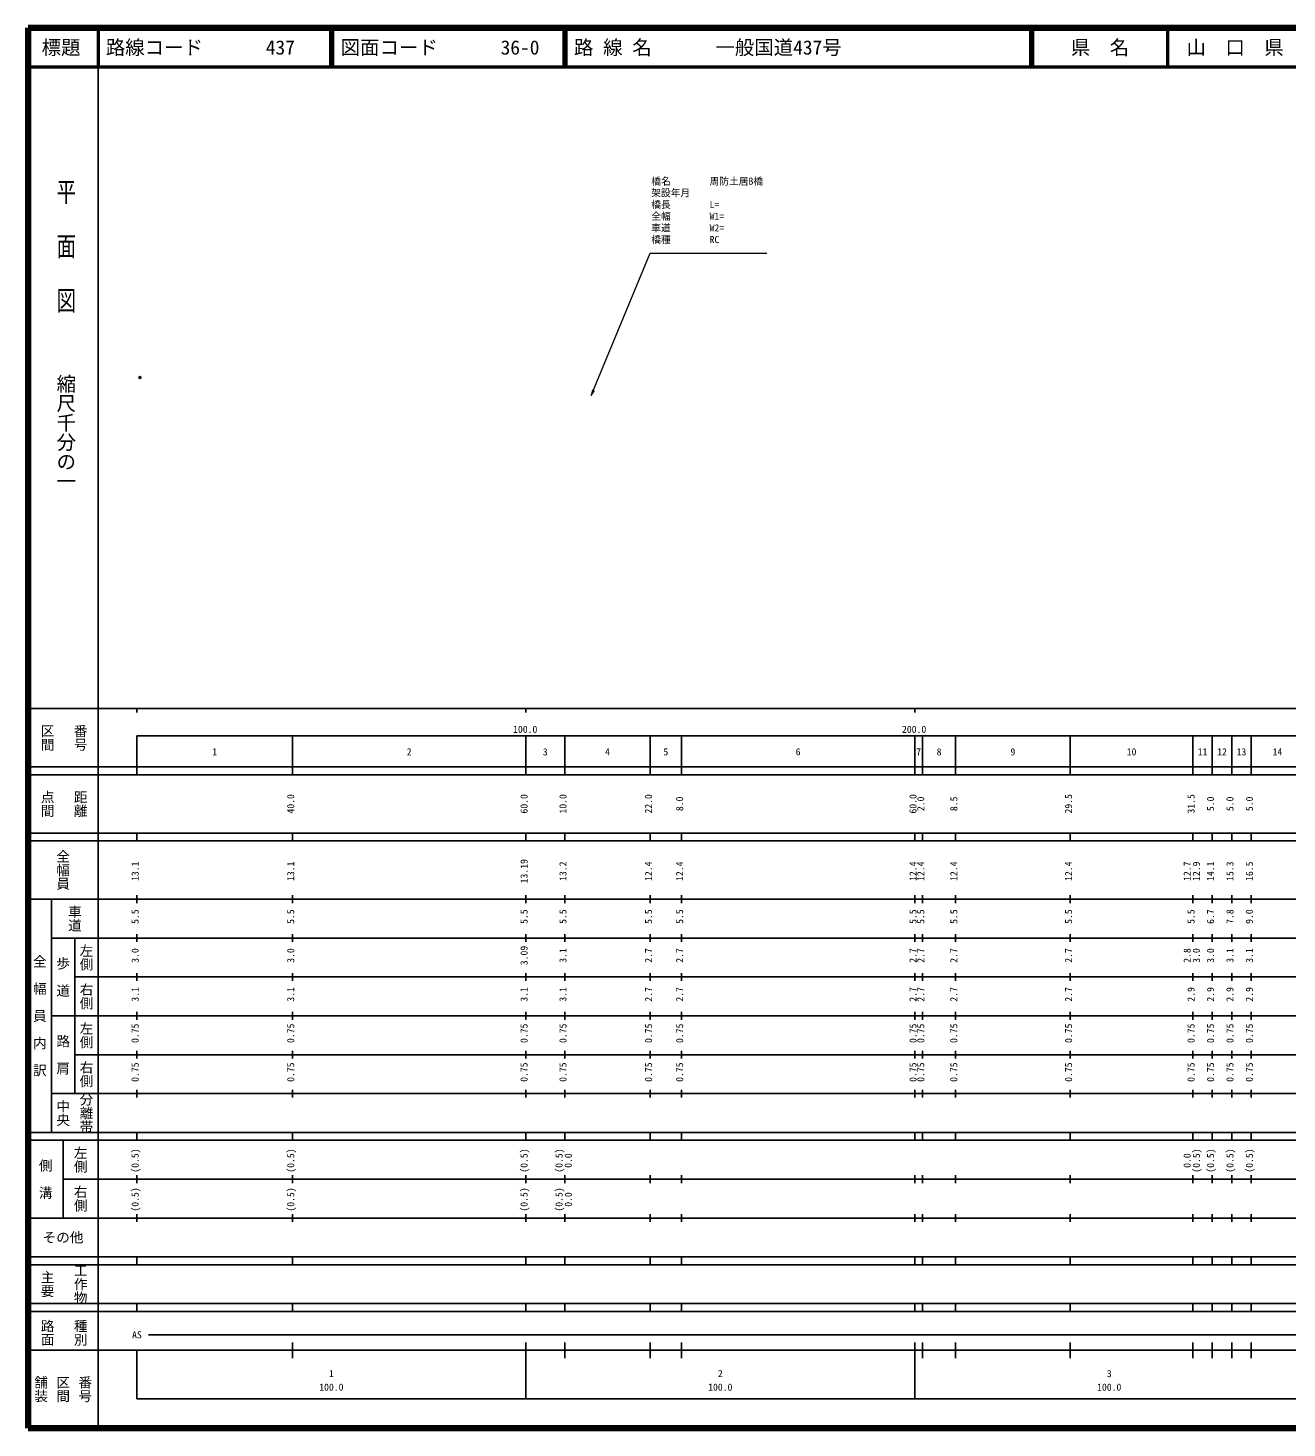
# Model space of a CAD drawing. Units: millimetres on the paper. Extents: x 40 to 680, y 20 to 380.
# Drawn here: x 40 to 363.7, y 20 to 380 of the extents above; entities that cross this region are included whole.
import ezdxf
from ezdxf.enums import TextEntityAlignment as Align

# ---------------------------------------------------------------- set-up
doc = ezdxf.new("R2010")
doc.units = ezdxf.units.MM
doc.header["$PDMODE"] = 32
doc.header["$PDSIZE"] = 0.5
doc.layers.add('M-OTRS', color=6, linetype='Continuous')
doc.layers.add('M-TTL-TXT', color=7, linetype='Continuous')
for name, color, linetype, lineweight in [('M-STR-HTXT', 7, 'Continuous', 13), ('M-TTL', 2, 'Continuous', 140), ('M-TTL-BAND', 7, 'Continuous', 25), ('M-TTL-LINE', 7, 'Continuous', 50)]:
    doc.layers.add(name, color=color, linetype=linetype, lineweight=lineweight)
doc.styles.add('@ＭＳ ゴシック', font='')
doc.styles.add('ＭＳ ゴシック', font='')
doc.styles.get('@ＭＳ ゴシック').set_extended_font_data('@MS Gothic')
doc.styles.get('ＭＳ ゴシック').set_extended_font_data('MS Gothic')

# ---------------------------------------------------------------- blocks, each defined once
blk = doc.blocks.new('open_arrow')
at = {"color": 0, "linetype": 'Continuous', "lineweight": -2}
blk.add_lwpolyline([(7.5, 1.25), (0, 0), (7.5, -1.25)], dxfattribs=at)

msp = doc.modelspace()

# ---------------------------------------------------------------- linework, layer by layer
at = {"layer": 'M-OTRS'}
msp.add_point((68.795, 290.133), dxfattribs=at)
at = {"layer": 'M-STR-HTXT'}
msp.add_lwpolyline([(184.816, 285.466), (200.006, 322.121), (229.929, 322.121)], dxfattribs=at)
at = {"layer": 'M-TTL'}
for p, q in [((40, 380), (40, 20)), ((680, 380), (40, 380)), ((40, 20), (680, 20))]:
    msp.add_line(p, q, dxfattribs=at)
at = {"layer": 'M-TTL-BAND'}
for p, q in [((58, 370), (58, 20)), ((40, 205), (579, 205)), ((68, 205), (68, 204)), ((168, 205), (168, 204)), ((268, 205), (268, 204)), ((68, 198), (579, 198)), ((68, 198), (68, 188)), ((108, 188), (108, 198)), ((168, 188), (168, 198)), ((178, 188), (178, 198)), ((200, 188), (200, 198)), ((208, 188), (208, 198)), ((268, 188), (268, 198)), ((270, 188), (270, 198)), ((278.5, 188), (278.5, 198)), ((308, 188), (308, 198)), ((339.5, 188), (339.5, 198)), ((344.5, 188), (344.5, 198)), ((349.5, 188), (349.5, 198)), ((354.5, 188), (354.5, 198)), ((40, 190), (579, 190)), ((40, 188), (579, 188)), ((40, 173), (579, 173)), ((68, 171), (68, 173)), ((108, 171), (108, 173)), ((168, 171), (168, 173)), ((178, 171), (178, 173)), ((200, 171), (200, 173)), ((208, 171), (208, 173)), ((268, 171), (268, 173)), ((270, 171), (270, 173)), ((278.5, 171), (278.5, 173)), ((308, 171), (308, 173)), ((339.5, 171), (339.5, 173)), ((344.5, 171), (344.5, 173)), ((349.5, 171), (349.5, 173)), ((354.5, 171), (354.5, 173)), ((40, 171), (579, 171)), ((40, 156), (579, 156)), ((46, 96), (46, 156)), ((68, 155), (68, 157)), ((108, 155), (108, 157)), ((168, 155), (168, 157)), ((178, 155), (178, 157)), ((200, 155), (200, 157)), ((208, 155), (208, 157)), ((268, 155), (268, 157)), ((270, 155), (270, 157)), ((278.5, 155), (278.5, 157)), ((308, 155), (308, 157)), ((339.5, 155), (339.5, 157)), ((344.5, 155), (344.5, 157)), ((349.5, 155), (349.5, 157)), ((354.5, 155), (354.5, 157)), ((46, 146), (579, 146)), ((52, 146), (52, 106)), ((68, 145), (68, 147)), ((108, 145), (108, 147)), ((168, 145), (168, 147)), ((178, 145), (178, 147)), ((200, 145), (200, 147)), ((208, 145), (208, 147)), ((268, 145), (268, 147)), ((270, 145), (270, 147)), ((278.5, 145), (278.5, 147)), ((308, 145), (308, 147)), ((339.5, 145), (339.5, 147)), ((344.5, 145), (344.5, 147)), ((349.5, 145), (349.5, 147)), ((354.5, 145), (354.5, 147)), ((68, 135), (68, 137)), ((108, 135), (108, 137)), ((168, 135), (168, 137)), ((178, 135), (178, 137)), ((200, 135), (200, 137)), ((208, 135), (208, 137)), ((268, 135), (268, 137)), ((270, 135), (270, 137)), ((278.5, 135), (278.5, 137)), ((308, 135), (308, 137)), ((339.5, 135), (339.5, 137)), ((344.5, 135), (344.5, 137)), ((349.5, 135), (349.5, 137)), ((354.5, 135), (354.5, 137)), ((52, 136), (579, 136)), ((46, 126), (579, 126)), ((68, 125), (68, 127)), ((108, 125), (108, 127)), ((168, 125), (168, 127)), ((178, 125), (178, 127)), ((200, 125), (200, 127)), ((208, 125), (208, 127)), ((268, 125), (268, 127)), ((270, 125), (270, 127)), ((278.5, 125), (278.5, 127)), ((308, 125), (308, 127)), ((339.5, 125), (339.5, 127)), ((344.5, 125), (344.5, 127)), ((349.5, 125), (349.5, 127)), ((354.5, 125), (354.5, 127)), ((52, 116), (579, 116)), ((68, 115), (68, 117)), ((108, 115), (108, 117)), ((168, 115), (168, 117)), ((178, 115), (178, 117)), ((200, 115), (200, 117)), ((208, 115), (208, 117)), ((268, 115), (268, 117)), ((270, 115), (270, 117)), ((278.5, 115), (278.5, 117)), ((308, 115), (308, 117)), ((339.5, 115), (339.5, 117)), ((344.5, 115), (344.5, 117)), ((349.5, 115), (349.5, 117)), ((354.5, 115), (354.5, 117)), ((46, 106), (579, 106)), ((68, 105), (68, 107)), ((108, 105), (108, 107)), ((168, 105), (168, 107)), ((178, 105), (178, 107)), ((200, 105), (200, 107)), ((208, 105), (208, 107)), ((268, 105), (268, 107)), ((270, 105), (270, 107)), ((278.5, 105), (278.5, 107)), ((308, 105), (308, 107)), ((339.5, 105), (339.5, 107)), ((344.5, 105), (344.5, 107)), ((349.5, 105), (349.5, 107)), ((354.5, 105), (354.5, 107)), ((40, 96), (579, 96)), ((40, 94), (579, 94)), ((49, 94), (49, 74)), ((68, 94), (68, 96)), ((108, 94), (108, 96)), ((168, 94), (168, 96)), ((178, 94), (178, 96)), ((200, 94), (200, 96)), ((208, 94), (208, 96)), ((268, 94), (268, 96)), ((270, 94), (270, 96)), ((278.5, 94), (278.5, 96)), ((308, 94), (308, 96)), ((339.5, 94), (339.5, 96)), ((344.5, 94), (344.5, 96)), ((349.5, 94), (349.5, 96)), ((354.5, 94), (354.5, 96)), ((49, 84), (579, 84)), ((68, 83), (68, 85)), ((108, 83), (108, 85)), ((168, 83), (168, 85)), ((178, 83), (178, 85)), ((200, 83), (200, 85)), ((208, 83), (208, 85)), ((268, 83), (268, 85)), ((270, 83), (270, 85)), ((278.5, 83), (278.5, 85)), ((308, 83), (308, 85)), ((339.5, 83), (339.5, 85)), ((344.5, 83), (344.5, 85)), ((349.5, 83), (349.5, 85)), ((354.5, 83), (354.5, 85)), ((40, 74), (579, 74)), ((68, 73), (68, 75)), ((108, 73), (108, 75)), ((168, 73), (168, 75)), ((178, 73), (178, 75)), ((200, 73), (200, 75)), ((208, 73), (208, 75)), ((268, 73), (268, 75)), ((270, 73), (270, 75)), ((278.5, 73), (278.5, 75)), ((308, 73), (308, 75)), ((339.5, 73), (339.5, 75)), ((344.5, 73), (344.5, 75)), ((349.5, 73), (349.5, 75)), ((354.5, 73), (354.5, 75)), ((40, 64), (579, 64)), ((40, 62), (579, 62)), ((68, 62), (68, 64)), ((108, 62), (108, 64)), ((168, 62), (168, 64)), ((178, 62), (178, 64)), ((200, 62), (200, 64)), ((208, 62), (208, 64)), ((268, 62), (268, 64)), ((270, 62), (270, 64)), ((278.5, 62), (278.5, 64)), ((308, 62), (308, 64)), ((339.5, 62), (339.5, 64)), ((344.5, 62), (344.5, 64)), ((349.5, 62), (349.5, 64)), ((354.5, 62), (354.5, 64)), ((40, 52), (579, 52)), ((68, 50), (68, 52)), ((108, 50), (108, 52)), ((168, 50), (168, 52)), ((178, 50), (178, 52)), ((200, 50), (200, 52)), ((208, 50), (208, 52)), ((268, 50), (268, 52)), ((270, 50), (270, 52)), ((278.5, 50), (278.5, 52)), ((308, 50), (308, 52)), ((339.5, 50), (339.5, 52)), ((344.5, 50), (344.5, 52)), ((349.5, 50), (349.5, 52)), ((354.5, 50), (354.5, 52)), ((40, 50), (579, 50)), ((71, 44), (565, 44)), ((40, 40), (579, 40)), ((68, 40), (68, 27.5)), ((108, 38), (108, 42)), ((168, 27.5), (168, 42)), ((178, 38), (178, 42)), ((200, 38), (200, 42)), ((208, 38), (208, 42)), ((268, 27.5), (268, 42)), ((270, 38), (270, 42)), ((278.5, 38), (278.5, 42)), ((308, 38), (308, 42)), ((339.5, 38), (339.5, 42)), ((344.5, 38), (344.5, 42)), ((349.5, 38), (349.5, 42)), ((354.5, 38), (354.5, 42)), ((68, 27.5), (579, 27.5))]:
    msp.add_line(p, q, dxfattribs=at)
at = {"layer": 'M-TTL-LINE'}
for p, q in [((58, 380), (58, 370)), ((117.75, 380), (117.75, 370)), ((118.25, 380), (118.25, 370)), ((177.75, 380), (177.75, 370)), ((178.25, 380), (178.25, 370)), ((297.75, 380), (297.75, 370)), ((298.25, 380), (298.25, 370)), ((333, 380), (333, 370)), ((40, 370), (680, 370))]:
    msp.add_line(p, q, dxfattribs=at)

# ---------------------------------------------------------------- block references
at = {"layer": 'M-STR-HTXT', "xscale": 0.2, "yscale": 0.2, "rotation": 67.5}
msp.add_blockref('open_arrow', (184.816, 285.466), dxfattribs=at)

# ---------------------------------------------------------------- texts
at = {"layer": 'M-STR-HTXT', "style": 'ＭＳ ゴシック'}
for s, p in [('橋名\u3000\u3000\u3000\u3000周防土居B橋', (200.251, 339.135)), ('架設年月\u3000\u3000', (200.251, 336.135)), ('橋長\u3000\u3000\u3000\u3000L=', (200.251, 333.135)), ('全幅\u3000\u3000\u3000\u3000W1=', (200.251, 330.135)), ('車道\u3000\u3000\u3000\u3000W2=', (200.251, 327.135)), ('橋種\u3000\u3000\u3000\u3000RC', (200.251, 324.135))]:
    msp.add_text(s, height=1.833, dxfattribs=at).set_placement(p, align=Align.BOTTOM_LEFT)
at = {"layer": 'M-TTL-BAND', "style": '@ＭＳ ゴシック', "width": 1.4}
msp.add_text('平  面  図', height=3.666, rotation=270, dxfattribs=at).set_placement((49.777, 306.475), align=Align.MIDDLE_RIGHT)
at = {"layer": 'M-TTL-BAND', "style": '@ＭＳ ゴシック'}
msp.add_text('縮尺千分の一', height=3.666, rotation=270, dxfattribs=at).set_placement((49.777, 261.03), align=Align.MIDDLE_RIGHT)
for s, p in [('区間', (45, 197.5)), ('番号', (53.5, 197.5)), ('点間', (45, 180.5)), ('距離', (53.5, 180.5)), ('全幅員', (49, 163.5)), ('車道', (52, 151)), ('左側', (55, 141)), ('全\u3000幅\u3000員\u3000内\u3000訳', (43, 126)), ('歩\u3000道', (49, 136)), ('右側', (55, 131)), ('左側', (55, 121)), ('路\u3000肩', (49, 116)), ('右側', (55, 111)), ('分離帯', (55, 101)), ('中央', (49, 101)), ('左側', (53.5, 89)), ('側\u3000溝', (44.5, 84)), ('右側', (53.5, 79)), ('工作物', (53.5, 57)), ('主要', (45, 57)), ('路面', (45, 44.5)), ('種別', (53.5, 44.5)), ('舗装', (43.333, 30)), ('区間', (49, 30)), ('番号', (54.667, 30))]:
    msp.add_text(s, height=2.566, rotation=270, dxfattribs=at).set_placement(p, align=Align.MIDDLE_CENTER)
at = {"layer": 'M-TTL-BAND', "style": 'ＭＳ ゴシック'}
for s, p in [('100.0', (167.844, 198.195)), ('200.0', (267.844, 198.195)), ('1', (88, 192.405)), ('2', (138, 192.405)), ('3', (173, 192.405)), ('4', (189, 192.405)), ('5', (204, 192.405)), ('6', (238, 192.405)), ('7', (269, 192.405)), ('8', (274.25, 192.405)), ('9', (293.25, 192.405)), ('10', (323.75, 192.405)), ('11', (342, 192.405)), ('12', (347, 192.405)), ('13', (352, 192.405)), ('14', (361.25, 192.405)), ('AS', (68, 42.5)), ('1', (118, 32.523)), ('2', (218, 32.523)), ('3', (318, 32.523)), ('100.0', (118, 29.033)), ('100.0', (218, 29.033)), ('100.0', (318, 29.033))]:
    msp.add_text(s, height=1.833, dxfattribs=at).set_placement(p, align=Align.BOTTOM_CENTER)
for s, p in [('40.0', (109, 180.5)), ('60.0', (169, 180.5)), ('10.0', (179, 180.5)), ('22.0', (201, 180.5)), ('8.0', (209, 180.5)), ('60.0', (269, 180.5)), ('2.0', (271, 180.5)), ('8.5', (279.5, 180.5)), ('29.5', (309, 180.5)), ('31.5', (340.5, 180.5)), ('5.0', (345.5, 180.5)), ('5.0', (350.5, 180.5)), ('5.0', (355.5, 180.5)), ('13.19', (169, 163.174)), ('13.1', (69, 163.174)), ('13.1', (109, 163.174)), ('13.2', (179, 163.174)), ('12.4', (201, 163.174)), ('12.4', (209, 163.174)), ('12.4', (269, 163.174)), ('12.4', (271, 163.174)), ('12.4', (279.5, 163.174)), ('12.4', (309, 163.174)), ('12.7', (339.5, 163.174)), ('12.9', (341.87, 163.174)), ('14.1', (345.5, 163.174)), ('15.3', (350.5, 163.174)), ('16.5', (355.5, 163.174)), ('5.5', (69, 151.5)), ('5.5', (109, 151.5)), ('5.5', (169, 151.5)), ('5.5', (179, 151.5)), ('5.5', (201, 151.5)), ('5.5', (209, 151.5)), ('5.5', (269, 151.5)), ('5.5', (271, 151.5)), ('5.5', (279.5, 151.5)), ('5.5', (309, 151.5)), ('5.5', (340.5, 151.5)), ('6.7', (345.5, 151.5)), ('7.8', (350.5, 151.5)), ('9.0', (355.5, 151.5)), ('3.0', (69, 141.5)), ('3.0', (109, 141.5)), ('3.09', (169, 141.5)), ('3.1', (179, 141.5)), ('2.7', (201, 141.5)), ('2.7', (209, 141.5)), ('2.7', (269, 141.5)), ('2.7', (271, 141.5)), ('2.7', (279.5, 141.5)), ('2.7', (309, 141.5)), ('2.8', (339.5, 141.5)), ('3.0', (341.87, 141.5)), ('3.0', (345.5, 141.5)), ('3.1', (350.5, 141.5)), ('3.1', (355.5, 141.5)), ('3.1', (69, 131.5)), ('3.1', (109, 131.5)), ('3.1', (169, 131.5)), ('3.1', (179, 131.5)), ('2.7', (201, 131.5)), ('2.7', (209, 131.5)), ('2.7', (269, 131.5)), ('2.7', (271, 131.5)), ('2.7', (279.5, 131.5)), ('2.7', (309, 131.5)), ('2.9', (340.5, 131.5)), ('2.9', (345.5, 131.5)), ('2.9', (350.5, 131.5)), ('2.9', (355.5, 131.5)), ('0.75', (69, 121.5)), ('0.75', (109, 121.5)), ('0.75', (169, 121.5)), ('0.75', (179, 121.5)), ('0.75', (201, 121.5)), ('0.75', (209, 121.5)), ('0.75', (269, 121.5)), ('0.75', (271, 121.5)), ('0.75', (279.5, 121.5)), ('0.75', (309, 121.5)), ('0.75', (340.5, 121.5)), ('0.75', (345.5, 121.5)), ('0.75', (350.5, 121.5)), ('0.75', (355.5, 121.5)), ('0.75', (69, 111.5)), ('0.75', (109, 111.5)), ('0.75', (169, 111.5)), ('0.75', (179, 111.5)), ('0.75', (201, 111.5)), ('0.75', (209, 111.5)), ('0.75', (269, 111.5)), ('0.75', (271, 111.5)), ('0.75', (279.5, 111.5)), ('0.75', (309, 111.5)), ('0.75', (340.5, 111.5)), ('0.75', (345.5, 111.5)), ('0.75', (350.5, 111.5)), ('0.75', (355.5, 111.5)), ('(0.5)', (69, 88.764)), ('(0.5)', (109, 88.764)), ('(0.5)', (169, 88.764)), ('(0.5)', (178, 88.764)), ('0.0', (180.37, 88.764)), ('0.0', (339.5, 88.764)), ('(0.5)', (341.87, 88.764)), ('(0.5)', (345.5, 88.764)), ('(0.5)', (350.5, 88.764)), ('(0.5)', (355.5, 88.764)), ('(0.5)', (69, 78.764)), ('(0.5)', (109, 78.764)), ('(0.5)', (169, 78.764)), ('(0.5)', (178, 78.764)), ('0.0', (180.37, 78.764))]:
    msp.add_text(s, height=1.833, rotation=90, dxfattribs=at).set_placement(p, align=Align.BOTTOM_CENTER)
msp.add_text('その他', height=2.566, dxfattribs=at).set_placement((49, 69), align=Align.MIDDLE_CENTER)
at = {"layer": 'M-TTL-TXT', "style": 'ＭＳ ゴシック'}
for s, p in [('標題', (48.5, 375)), ('県\u3000名', (315.625, 375)), ('山\u3000口\u3000県', (350.375, 375))]:
    msp.add_text(s, height=3.666, dxfattribs=at).set_placement(p, align=Align.MIDDLE_CENTER)
for s, p in [('路線コード', (60, 375)), ('437', (101.142, 375)), ('図面コード', (120.38, 375)), ('36-0', (161.521, 375)), ('路 線 名', (180.38, 375)), ('一般国道437号', (216.734, 375))]:
    msp.add_text(s, height=3.666, dxfattribs=at).set_placement(p, align=Align.MIDDLE_LEFT)

doc.saveas('drawing.dxf')
